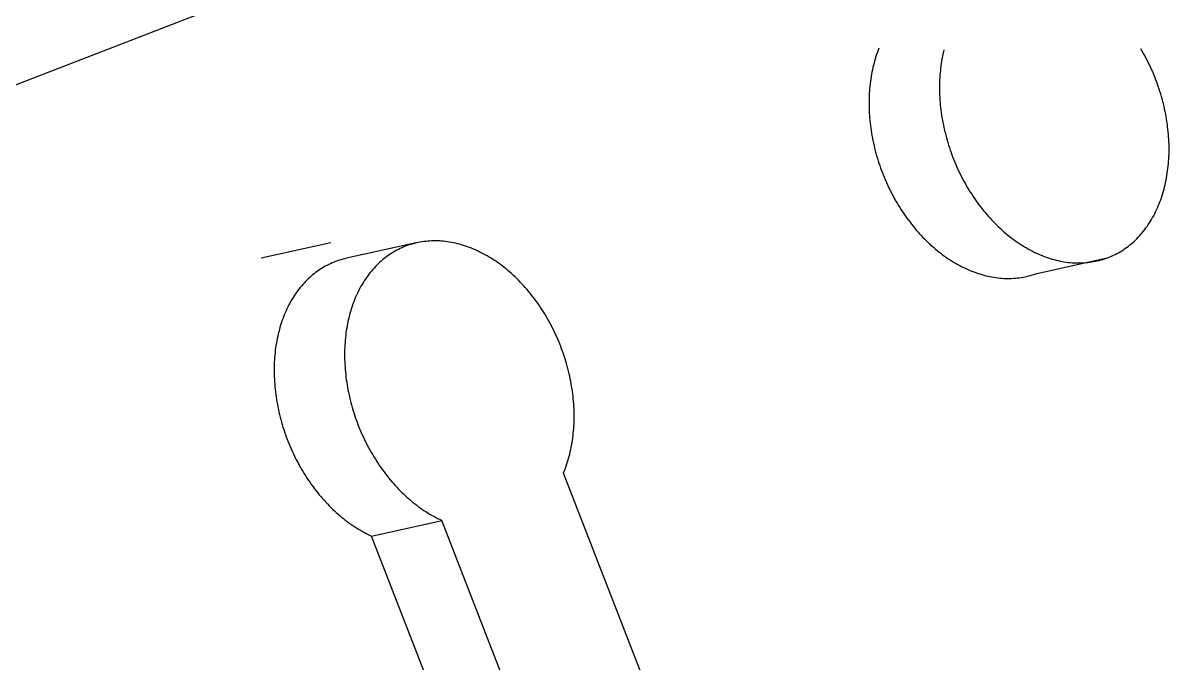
# Model space of a CAD drawing. Extents: x 10753 to 18704, y -5361 to 1140.
# Drawn here: x 11634.152 to 11636.209, y -3618.656 to -3617.508 of the extents above; entities that cross this region are included whole.
import ezdxf

# ---------------------------------------------------------------- set-up
doc = ezdxf.new("R2010")
doc.units = 0
doc.header["$LTSCALE"] = 30
doc.header["$MEASUREMENT"] = 0
doc.layers.add('bath', color=23, linetype='CONTINUOUS')

msp = doc.modelspace()

# ---------------------------------------------------------------- linework, layer by layer
at = {"layer": 'bath'}
for p, q in [((11634.0017, -3617.67214), (11635.35998, -3617.14781)), ((11635.68713, -3617.55741), (11635.68575, -3617.56113)), ((11635.68857, -3617.55374), (11635.68713, -3617.55741)), ((11635.80518, -3617.55649), (11635.80422, -3617.56049)), ((11636.1611, -3617.55898), (11636.15876, -3617.55499)), ((11636.16338, -3617.56301), (11636.1611, -3617.55898)), ((11635.68083, -3617.57643), (11635.67975, -3617.58036)), ((11635.68197, -3617.57254), (11635.68083, -3617.57643)), ((11635.68318, -3617.5687), (11635.68197, -3617.57254)), ((11635.68444, -3617.56489), (11635.68318, -3617.5687)), ((11635.68575, -3617.56113), (11635.68444, -3617.56489)), ((11635.80098, -3617.57686), (11635.80032, -3617.58103)), ((11635.80169, -3617.57272), (11635.80098, -3617.57686)), ((11635.80247, -3617.56861), (11635.80169, -3617.57272)), ((11635.80331, -3617.56453), (11635.80247, -3617.56861)), ((11635.80422, -3617.56049), (11635.80331, -3617.56453)), ((11636.16562, -3617.56707), (11636.16338, -3617.56301)), ((11636.16781, -3617.57117), (11636.16562, -3617.56707)), ((11636.16995, -3617.5753), (11636.16781, -3617.57117)), ((11636.17204, -3617.57946), (11636.16995, -3617.5753)), ((11636.17407, -3617.58365), (11636.17204, -3617.57946)), ((11635.67603, -3617.59645), (11635.67525, -3617.60056)), ((11635.67687, -3617.59237), (11635.67603, -3617.59645)), ((11635.67777, -3617.58833), (11635.67687, -3617.59237)), ((11635.67873, -3617.58433), (11635.67777, -3617.58833)), ((11635.67975, -3617.58036), (11635.67873, -3617.58433)), ((11635.79832, -3617.59801), (11635.79797, -3617.60232)), ((11635.79872, -3617.59373), (11635.79832, -3617.59801)), ((11635.79919, -3617.58947), (11635.79872, -3617.59373)), ((11635.79973, -3617.58524), (11635.79919, -3617.58947)), ((11635.80032, -3617.58103), (11635.79973, -3617.58524)), ((11636.17606, -3617.58787), (11636.17407, -3617.58365)), ((11636.17799, -3617.59212), (11636.17606, -3617.58787)), ((11636.17987, -3617.5964), (11636.17799, -3617.59212)), ((11636.18169, -3617.6007), (11636.17987, -3617.5964)), ((11635.67275, -3617.61731), (11635.67228, -3617.62157)), ((11635.67328, -3617.61308), (11635.67275, -3617.61731)), ((11635.67387, -3617.60887), (11635.67328, -3617.61308)), ((11635.67453, -3617.6047), (11635.67387, -3617.60887)), ((11635.67525, -3617.60056), (11635.67453, -3617.6047)), ((11635.79721, -3617.61979), (11635.79718, -3617.6242)), ((11635.79731, -3617.61539), (11635.79721, -3617.61979)), ((11635.79747, -3617.61101), (11635.79731, -3617.61539)), ((11635.79769, -3617.60666), (11635.79747, -3617.61101)), ((11635.79797, -3617.60232), (11635.79769, -3617.60666)), ((11636.18346, -3617.60502), (11636.18169, -3617.6007)), ((11636.18518, -3617.60937), (11636.18346, -3617.60502)), ((11636.18684, -3617.61374), (11636.18518, -3617.60937)), ((11636.18844, -3617.61813), (11636.18684, -3617.61374)), ((11636.18999, -3617.62254), (11636.18844, -3617.61813)), ((11635.67102, -3617.63885), (11635.67086, -3617.64323)), ((11635.67124, -3617.6345), (11635.67102, -3617.63885)), ((11635.67152, -3617.63016), (11635.67124, -3617.6345)), ((11635.67187, -3617.62585), (11635.67152, -3617.63016)), ((11635.67228, -3617.62157), (11635.67187, -3617.62585)), ((11635.79718, -3617.6242), (11635.79721, -3617.62863)), ((11635.79721, -3617.62863), (11635.79731, -3617.63308)), ((11635.79731, -3617.63308), (11635.79746, -3617.63754)), ((11635.79746, -3617.63754), (11635.79768, -3617.64201)), ((11636.19148, -3617.62696), (11636.18999, -3617.62254)), ((11636.19291, -3617.6314), (11636.19148, -3617.62696)), ((11636.19429, -3617.63586), (11636.19291, -3617.6314)), ((11636.19561, -3617.64033), (11636.19429, -3617.63586)), ((11636.19686, -3617.64481), (11636.19561, -3617.64033)), ((11635.67077, -3617.64763), (11635.67073, -3617.65204)), ((11635.67073, -3617.65204), (11635.67076, -3617.65647)), ((11635.67076, -3617.65647), (11635.67086, -3617.66092)), ((11635.67086, -3617.64323), (11635.67077, -3617.64763)), ((11635.67086, -3617.66092), (11635.67101, -3617.66538)), ((11635.79768, -3617.64201), (11635.79796, -3617.6465)), ((11635.79796, -3617.6465), (11635.79831, -3617.65099)), ((11635.79831, -3617.65099), (11635.79871, -3617.6555)), ((11635.79871, -3617.6555), (11635.79918, -3617.66001)), ((11635.79918, -3617.66001), (11635.79971, -3617.66453)), ((11636.19806, -3617.6493), (11636.19686, -3617.64481)), ((11636.1992, -3617.6538), (11636.19806, -3617.6493)), ((11636.20028, -3617.65831), (11636.1992, -3617.6538)), ((11636.20131, -3617.66283), (11636.20028, -3617.65831)), ((11635.67101, -3617.66538), (11635.67123, -3617.66985)), ((11635.67123, -3617.66985), (11635.67151, -3617.67434)), ((11635.67151, -3617.67434), (11635.67186, -3617.67883)), ((11635.67186, -3617.67883), (11635.67226, -3617.68334)), ((11635.79971, -3617.66453), (11635.80031, -3617.66905)), ((11635.80031, -3617.66905), (11635.80096, -3617.67357)), ((11635.80096, -3617.67357), (11635.80168, -3617.6781)), ((11635.80168, -3617.6781), (11635.80245, -3617.68263)), ((11636.20227, -3617.66735), (11636.20131, -3617.66283)), ((11636.20316, -3617.67187), (11636.20227, -3617.66735)), ((11636.204, -3617.6764), (11636.20316, -3617.67187)), ((11636.20478, -3617.68093), (11636.204, -3617.6764)), ((11636.2055, -3617.68545), (11636.20478, -3617.68093)), ((11635.67226, -3617.68334), (11635.67273, -3617.68785)), ((11635.67273, -3617.68785), (11635.67326, -3617.69237)), ((11635.67326, -3617.69237), (11635.67386, -3617.69689)), ((11635.67386, -3617.69689), (11635.67451, -3617.70141)), ((11635.67451, -3617.70141), (11635.67523, -3617.70594)), ((11635.80245, -3617.68263), (11635.80329, -3617.68715)), ((11635.80329, -3617.68715), (11635.80419, -3617.69168)), ((11635.80419, -3617.69168), (11635.80515, -3617.6962)), ((11635.80515, -3617.6962), (11635.80617, -3617.70071)), ((11635.80617, -3617.70071), (11635.80725, -3617.70522)), ((11636.20615, -3617.68998), (11636.2055, -3617.68545)), ((11636.20674, -3617.6945), (11636.20615, -3617.68998)), ((11636.20728, -3617.69902), (11636.20674, -3617.6945)), ((11636.20774, -3617.70353), (11636.20728, -3617.69902)), ((11635.67523, -3617.70594), (11635.676, -3617.71047)), ((11635.676, -3617.71047), (11635.67684, -3617.71499)), ((11635.67684, -3617.71499), (11635.67774, -3617.71952)), ((11635.67774, -3617.71952), (11635.6787, -3617.72404)), ((11635.80725, -3617.70522), (11635.80839, -3617.70972)), ((11635.80839, -3617.70972), (11635.80959, -3617.71422)), ((11635.80959, -3617.71422), (11635.81085, -3617.7187)), ((11635.81085, -3617.7187), (11635.81217, -3617.72317)), ((11635.81217, -3617.72317), (11635.81354, -3617.72762)), ((11636.20815, -3617.70803), (11636.20774, -3617.70353)), ((11636.20849, -3617.71253), (11636.20815, -3617.70803)), ((11636.20878, -3617.71701), (11636.20849, -3617.71253)), ((11636.20899, -3617.72149), (11636.20878, -3617.71701)), ((11636.20915, -3617.72595), (11636.20899, -3617.72149)), ((11635.6787, -3617.72404), (11635.67972, -3617.72855)), ((11635.67972, -3617.72855), (11635.6808, -3617.73306)), ((11635.6808, -3617.73306), (11635.68195, -3617.73756)), ((11635.68195, -3617.73756), (11635.68314, -3617.74205)), ((11635.68314, -3617.74205), (11635.6844, -3617.74654)), ((11635.81354, -3617.72762), (11635.81498, -3617.73206)), ((11635.81498, -3617.73206), (11635.81647, -3617.73649)), ((11635.81647, -3617.73649), (11635.81802, -3617.7409)), ((11635.81802, -3617.7409), (11635.81962, -3617.74528)), ((11636.20899, -3617.74801), (11636.20915, -3617.74364)), ((11636.20924, -3617.73039), (11636.20915, -3617.72595)), ((11636.20915, -3617.74364), (11636.20924, -3617.73924)), ((11636.20927, -3617.73483), (11636.20924, -3617.73039)), ((11636.20924, -3617.73924), (11636.20927, -3617.73483)), ((11635.6844, -3617.74654), (11635.68572, -3617.75101)), ((11635.68572, -3617.75101), (11635.6871, -3617.75546)), ((11635.6871, -3617.75546), (11635.68853, -3617.7599)), ((11635.68853, -3617.7599), (11635.69002, -3617.76433)), ((11635.69002, -3617.76433), (11635.69157, -3617.76874)), ((11635.81962, -3617.74528), (11635.82128, -3617.74965)), ((11635.82128, -3617.74965), (11635.82299, -3617.754)), ((11635.82299, -3617.754), (11635.82477, -3617.75833)), ((11635.82477, -3617.75833), (11635.82659, -3617.76263)), ((11635.82659, -3617.76263), (11635.82847, -3617.7669)), ((11636.20773, -3617.7653), (11636.20814, -3617.76101)), ((11636.20814, -3617.76101), (11636.20849, -3617.7567)), ((11636.20849, -3617.7567), (11636.20877, -3617.75237)), ((11636.20877, -3617.75237), (11636.20899, -3617.74801)), ((11635.69157, -3617.76874), (11635.69317, -3617.77312)), ((11635.69317, -3617.77312), (11635.69483, -3617.77749)), ((11635.69483, -3617.77749), (11635.69655, -3617.78184)), ((11635.69655, -3617.78184), (11635.69832, -3617.78617)), ((11635.82847, -3617.7669), (11635.8304, -3617.77115)), ((11635.8304, -3617.77115), (11635.83238, -3617.77537)), ((11635.83238, -3617.77537), (11635.83442, -3617.77957)), ((11635.83442, -3617.77957), (11635.83651, -3617.78373)), ((11635.83651, -3617.78373), (11635.83865, -3617.78786)), ((11636.20476, -3617.78631), (11636.20548, -3617.78217)), ((11636.20548, -3617.78217), (11636.20614, -3617.77799)), ((11636.20614, -3617.77799), (11636.20673, -3617.77379)), ((11636.20673, -3617.77379), (11636.20726, -3617.76956)), ((11636.20726, -3617.76956), (11636.20773, -3617.7653)), ((11635.69832, -3617.78617), (11635.70014, -3617.79047)), ((11635.70014, -3617.79047), (11635.70202, -3617.79474)), ((11635.70202, -3617.79474), (11635.70395, -3617.79899)), ((11635.70395, -3617.79899), (11635.70594, -3617.80321)), ((11635.70594, -3617.80321), (11635.70797, -3617.80741)), ((11635.83865, -3617.78786), (11635.84083, -3617.79195)), ((11635.84083, -3617.79195), (11635.84307, -3617.79602)), ((11635.84307, -3617.79602), (11635.84536, -3617.80004)), ((11635.84536, -3617.80004), (11635.84769, -3617.80403)), ((11635.84769, -3617.80403), (11635.85008, -3617.80799)), ((11636.20026, -3617.8065), (11636.20128, -3617.80254)), ((11636.20128, -3617.80254), (11636.20224, -3617.79853)), ((11636.20224, -3617.79853), (11636.20314, -3617.79449)), ((11636.20314, -3617.79449), (11636.20398, -3617.79042)), ((11636.20398, -3617.79042), (11636.20476, -3617.78631)), ((11635.70797, -3617.80741), (11635.71006, -3617.81157)), ((11635.71006, -3617.81157), (11635.7122, -3617.8157)), ((11635.7122, -3617.8157), (11635.71439, -3617.81979)), ((11635.71439, -3617.81979), (11635.71662, -3617.82386)), ((11635.71662, -3617.82386), (11635.71891, -3617.82788)), ((11635.85008, -3617.80799), (11635.85251, -3617.8119)), ((11635.85251, -3617.8119), (11635.85498, -3617.81577)), ((11635.85498, -3617.81577), (11635.8575, -3617.8196)), ((11635.8575, -3617.8196), (11635.86006, -3617.82339)), ((11635.86006, -3617.82339), (11635.86267, -3617.82714)), ((11636.19288, -3617.82945), (11636.19425, -3617.82574)), ((11636.19425, -3617.82574), (11636.19557, -3617.82197)), ((11636.19557, -3617.82197), (11636.19683, -3617.81817)), ((11636.19683, -3617.81817), (11636.19803, -3617.81432)), ((11636.19803, -3617.81432), (11636.19918, -3617.81043)), ((11636.19918, -3617.81043), (11636.20026, -3617.8065)), ((11635.71891, -3617.82788), (11635.72125, -3617.83187)), ((11635.72125, -3617.83187), (11635.72363, -3617.83583)), ((11635.72363, -3617.83583), (11635.72606, -3617.83974)), ((11635.72606, -3617.83974), (11635.72853, -3617.84361)), ((11635.72853, -3617.84361), (11635.73105, -3617.84744)), ((11635.86267, -3617.82714), (11635.86532, -3617.83084)), ((11635.86532, -3617.83084), (11635.86802, -3617.83449)), ((11635.86802, -3617.83449), (11635.87075, -3617.8381)), ((11635.87075, -3617.8381), (11635.87352, -3617.84166)), ((11635.87352, -3617.84166), (11635.87634, -3617.84517)), ((11635.87634, -3617.84517), (11635.87919, -3617.84862)), ((11636.18514, -3617.84733), (11636.1868, -3617.84385)), ((11636.1868, -3617.84385), (11636.1884, -3617.84032)), ((11636.1884, -3617.84032), (11636.18995, -3617.83675)), ((11636.18995, -3617.83675), (11636.19144, -3617.83312)), ((11636.19144, -3617.83312), (11636.19288, -3617.82945)), ((11635.73105, -3617.84744), (11635.73362, -3617.85123)), ((11635.73362, -3617.85123), (11635.73622, -3617.85498)), ((11635.73622, -3617.85498), (11635.73887, -3617.85868)), ((11635.73887, -3617.85868), (11635.74157, -3617.86233)), ((11635.74157, -3617.86233), (11635.7443, -3617.86594)), ((11635.7443, -3617.86594), (11635.74708, -3617.8695)), ((11635.87919, -3617.84862), (11635.88208, -3617.85203)), ((11635.88208, -3617.85203), (11635.88501, -3617.85539)), ((11635.88501, -3617.85539), (11635.88797, -3617.85869)), ((11635.88797, -3617.85869), (11635.89097, -3617.86193)), ((11635.89097, -3617.86193), (11635.894, -3617.86512)), ((11635.894, -3617.86512), (11635.89707, -3617.86826)), ((11636.17199, -3617.87018), (11636.17402, -3617.86709)), ((11636.17402, -3617.86709), (11636.17601, -3617.86393)), ((11636.17601, -3617.86393), (11636.17794, -3617.86072)), ((11636.17794, -3617.86072), (11636.17982, -3617.85745)), ((11636.17982, -3617.85745), (11636.18165, -3617.85413)), ((11636.18165, -3617.85413), (11636.18342, -3617.85076)), ((11636.18342, -3617.85076), (11636.18514, -3617.84733)), ((11635.74708, -3617.8695), (11635.74989, -3617.87301)), ((11635.74989, -3617.87301), (11635.75274, -3617.87646)), ((11635.75274, -3617.87646), (11635.75563, -3617.87987)), ((11635.75563, -3617.87987), (11635.75856, -3617.88323)), ((11635.75856, -3617.88323), (11635.76152, -3617.88653)), ((11635.76152, -3617.88653), (11635.76452, -3617.88977)), ((11635.89707, -3617.86826), (11635.90017, -3617.87134)), ((11635.90017, -3617.87134), (11635.9033, -3617.87435)), ((11635.9033, -3617.87435), (11635.90646, -3617.87731)), ((11635.90646, -3617.87731), (11635.90965, -3617.88021)), ((11635.90965, -3617.88021), (11635.91286, -3617.88305)), ((11635.91286, -3617.88305), (11635.91611, -3617.88582)), ((11635.91611, -3617.88582), (11635.91938, -3617.88854)), ((11636.15632, -3617.8902), (11636.1587, -3617.88752)), ((11636.1587, -3617.88752), (11636.16104, -3617.88479)), ((11636.16104, -3617.88479), (11636.16333, -3617.88199)), ((11636.16333, -3617.88199), (11636.16557, -3617.87913)), ((11636.16557, -3617.87913), (11636.16776, -3617.87621)), ((11636.16776, -3617.87621), (11636.1699, -3617.87323)), ((11636.1699, -3617.87323), (11636.17199, -3617.87018)), ((11634.70469, -3617.90312), (11634.57983, -3617.9306)), ((11634.85785, -3617.90312), (11634.733, -3617.9306)), ((11634.84196, -3617.90779), (11634.83877, -3617.90898)), ((11634.84518, -3617.90668), (11634.84196, -3617.90779)), ((11634.84843, -3617.90565), (11634.84518, -3617.90668)), ((11634.8517, -3617.90469), (11634.84843, -3617.90565)), ((11634.855, -3617.90381), (11634.8517, -3617.90469)), ((11634.85832, -3617.90301), (11634.855, -3617.90381)), ((11634.86167, -3617.90229), (11634.85832, -3617.90301)), ((11634.86503, -3617.90165), (11634.86167, -3617.90229)), ((11634.86843, -3617.90108), (11634.86503, -3617.90165)), ((11634.87184, -3617.90059), (11634.86843, -3617.90108)), ((11634.87527, -3617.90018), (11634.87184, -3617.90059)), ((11634.87871, -3617.89985), (11634.87527, -3617.90018)), ((11634.88218, -3617.8996), (11634.87871, -3617.89985)), ((11634.88566, -3617.89943), (11634.88218, -3617.8996)), ((11634.88916, -3617.89933), (11634.88566, -3617.89943)), ((11634.89267, -3617.89932), (11634.88916, -3617.89933)), ((11634.89619, -3617.89938), (11634.89267, -3617.89932)), ((11634.89973, -3617.89953), (11634.89619, -3617.89938)), ((11634.90328, -3617.89975), (11634.89973, -3617.89953)), ((11634.90683, -3617.90005), (11634.90328, -3617.89975)), ((11634.9104, -3617.90043), (11634.90683, -3617.90005)), ((11634.91397, -3617.90089), (11634.9104, -3617.90043)), ((11634.91755, -3617.90142), (11634.91397, -3617.90089)), ((11634.92114, -3617.90204), (11634.91755, -3617.90142)), ((11634.92473, -3617.90273), (11634.92114, -3617.90204)), ((11634.92832, -3617.9035), (11634.92473, -3617.90273)), ((11634.93191, -3617.90435), (11634.92832, -3617.9035)), ((11634.93551, -3617.90528), (11634.93191, -3617.90435)), ((11634.93911, -3617.90628), (11634.93551, -3617.90528)), ((11634.9427, -3617.90736), (11634.93911, -3617.90628)), ((11634.94629, -3617.90852), (11634.9427, -3617.90736)), ((11634.94988, -3617.90976), (11634.94629, -3617.90852)), ((11635.76452, -3617.88977), (11635.76755, -3617.89296)), ((11635.76755, -3617.89296), (11635.77062, -3617.8961)), ((11635.77062, -3617.8961), (11635.77372, -3617.89917)), ((11635.77372, -3617.89917), (11635.77685, -3617.90219)), ((11635.77685, -3617.90219), (11635.78001, -3617.90515)), ((11635.78001, -3617.90515), (11635.7832, -3617.90805)), ((11635.7832, -3617.90805), (11635.78641, -3617.91089)), ((11635.91938, -3617.88854), (11635.92268, -3617.89119)), ((11635.92268, -3617.89119), (11635.926, -3617.89377)), ((11635.926, -3617.89377), (11635.92935, -3617.89629)), ((11635.92935, -3617.89629), (11635.93271, -3617.89874)), ((11635.93271, -3617.89874), (11635.9361, -3617.90113)), ((11635.9361, -3617.90113), (11635.93951, -3617.90345)), ((11635.93951, -3617.90345), (11635.94294, -3617.9057)), ((11635.94294, -3617.9057), (11635.94639, -3617.90788)), ((11635.94639, -3617.90788), (11635.94986, -3617.90999)), ((11636.13564, -3617.90921), (11636.13837, -3617.90707)), ((11636.13837, -3617.90707), (11636.14107, -3617.90486)), ((11636.14107, -3617.90486), (11636.14372, -3617.90258)), ((11636.14372, -3617.90258), (11636.14633, -3617.90024)), ((11636.14633, -3617.90024), (11636.14889, -3617.89783)), ((11636.14889, -3617.89783), (11636.15141, -3617.89535)), ((11636.15141, -3617.89535), (11636.15389, -3617.89281)), ((11636.15389, -3617.89281), (11636.15632, -3617.8902)), ((11634.80306, -3617.92902), (11634.80032, -3617.93116)), ((11634.80583, -3617.92695), (11634.80306, -3617.92902)), ((11634.80865, -3617.92495), (11634.80583, -3617.92695)), ((11634.8115, -3617.92302), (11634.80865, -3617.92495)), ((11634.81439, -3617.92117), (11634.8115, -3617.92302)), ((11634.81732, -3617.91939), (11634.81439, -3617.92117)), ((11634.82028, -3617.91768), (11634.81732, -3617.91939)), ((11634.82328, -3617.91604), (11634.82028, -3617.91768)), ((11634.82632, -3617.91448), (11634.82328, -3617.91604)), ((11634.82938, -3617.91299), (11634.82632, -3617.91448)), ((11634.83248, -3617.91158), (11634.82938, -3617.91299)), ((11634.83561, -3617.91024), (11634.83248, -3617.91158)), ((11634.83877, -3617.90898), (11634.83561, -3617.91024)), ((11634.95347, -3617.91107), (11634.94988, -3617.90976)), ((11634.95705, -3617.91245), (11634.95347, -3617.91107)), ((11634.96062, -3617.91391), (11634.95705, -3617.91245)), ((11634.96419, -3617.91544), (11634.96062, -3617.91391)), ((11634.96774, -3617.91705), (11634.96419, -3617.91544)), ((11634.97129, -3617.91874), (11634.96774, -3617.91705)), ((11634.97482, -3617.92049), (11634.97129, -3617.91874)), ((11634.97835, -3617.92232), (11634.97482, -3617.92049)), ((11634.98186, -3617.92422), (11634.97835, -3617.92232)), ((11634.98536, -3617.92619), (11634.98186, -3617.92422)), ((11634.98884, -3617.92823), (11634.98536, -3617.92619)), ((11634.9923, -3617.93034), (11634.98884, -3617.92823)), ((11635.78641, -3617.91089), (11635.78966, -3617.91366)), ((11635.78966, -3617.91366), (11635.79293, -3617.91638)), ((11635.79293, -3617.91638), (11635.79623, -3617.91903)), ((11635.79623, -3617.91903), (11635.79955, -3617.92161)), ((11635.79955, -3617.92161), (11635.8029, -3617.92413)), ((11635.8029, -3617.92413), (11635.80627, -3617.92658)), ((11635.80627, -3617.92658), (11635.80966, -3617.92897)), ((11635.80966, -3617.92897), (11635.81307, -3617.93129)), ((11635.94986, -3617.90999), (11635.95334, -3617.91204)), ((11635.95334, -3617.91204), (11635.95683, -3617.91401)), ((11635.95683, -3617.91401), (11635.96035, -3617.91591)), ((11635.96035, -3617.91591), (11635.96387, -3617.91773)), ((11635.96387, -3617.91773), (11635.9674, -3617.91949)), ((11635.9674, -3617.91949), (11635.97095, -3617.92117)), ((11635.96934, -3617.95861), (11636.10033, -3617.92909)), ((11635.97095, -3617.92117), (11635.97451, -3617.92278)), ((11635.97451, -3617.92278), (11635.97807, -3617.92431)), ((11635.97807, -3617.92431), (11635.98165, -3617.92577)), ((11635.98165, -3617.92577), (11635.98523, -3617.92716)), ((11635.98523, -3617.92716), (11635.98881, -3617.92847)), ((11635.98881, -3617.92847), (11635.9924, -3617.9297)), ((11636.09673, -3617.93043), (11636.09992, -3617.92925)), ((11636.09992, -3617.92925), (11636.10308, -3617.92799)), ((11636.10308, -3617.92799), (11636.10621, -3617.92665)), ((11636.10621, -3617.92665), (11636.10931, -3617.92523)), ((11636.10931, -3617.92523), (11636.11238, -3617.92375)), ((11636.11238, -3617.92375), (11636.11541, -3617.92218)), ((11636.11541, -3617.92218), (11636.11841, -3617.92055)), ((11636.11841, -3617.92055), (11636.12137, -3617.91884)), ((11636.12137, -3617.91884), (11636.1243, -3617.91706)), ((11636.1243, -3617.91706), (11636.12719, -3617.9152)), ((11636.12719, -3617.9152), (11636.13005, -3617.91327)), ((11636.13005, -3617.91327), (11636.13286, -3617.91128)), ((11636.13286, -3617.91128), (11636.13564, -3617.90921)), ((11634.68892, -3617.9484), (11634.68602, -3617.95023)), ((11634.69186, -3617.94664), (11634.68892, -3617.9484)), ((11634.69484, -3617.94496), (11634.69186, -3617.94664)), ((11634.69785, -3617.94335), (11634.69484, -3617.94496)), ((11634.70089, -3617.94181), (11634.69785, -3617.94335)), ((11634.70397, -3617.94035), (11634.70089, -3617.94181)), ((11634.70708, -3617.93896), (11634.70397, -3617.94035)), ((11634.71022, -3617.93765), (11634.70708, -3617.93896)), ((11634.71339, -3617.93641), (11634.71022, -3617.93765)), ((11634.71659, -3617.93525), (11634.71339, -3617.93641)), ((11634.71982, -3617.93416), (11634.71659, -3617.93525)), ((11634.72308, -3617.93316), (11634.71982, -3617.93416)), ((11634.72636, -3617.93223), (11634.72308, -3617.93316)), ((11634.72966, -3617.93138), (11634.72636, -3617.93223)), ((11634.733, -3617.9306), (11634.72966, -3617.93138)), ((11634.78237, -3617.94803), (11634.77999, -3617.9507)), ((11634.7848, -3617.94542), (11634.78237, -3617.94803)), ((11634.78728, -3617.94287), (11634.7848, -3617.94542)), ((11634.7898, -3617.9404), (11634.78728, -3617.94287)), ((11634.79237, -3617.93798), (11634.7898, -3617.9404)), ((11634.79497, -3617.93564), (11634.79237, -3617.93798)), ((11634.79763, -3617.93336), (11634.79497, -3617.93564)), ((11634.80032, -3617.93116), (11634.79763, -3617.93336)), ((11634.99575, -3617.93253), (11634.9923, -3617.93034)), ((11634.99918, -3617.93478), (11634.99575, -3617.93253)), ((11635.00259, -3617.9371), (11634.99918, -3617.93478)), ((11635.00598, -3617.93948), (11635.00259, -3617.9371)), ((11635.00935, -3617.94194), (11635.00598, -3617.93948)), ((11635.01269, -3617.94445), (11635.00935, -3617.94194)), ((11635.01601, -3617.94704), (11635.01269, -3617.94445)), ((11635.01931, -3617.94969), (11635.01601, -3617.94704)), ((11635.02258, -3617.9524), (11635.01931, -3617.94969)), ((11635.81307, -3617.93129), (11635.81649, -3617.93354)), ((11635.81649, -3617.93354), (11635.81994, -3617.93572)), ((11635.81994, -3617.93572), (11635.82341, -3617.93783)), ((11635.82341, -3617.93783), (11635.82689, -3617.93988)), ((11635.82689, -3617.93988), (11635.83039, -3617.94185)), ((11635.83039, -3617.94185), (11635.8339, -3617.94375)), ((11635.8339, -3617.94375), (11635.83742, -3617.94557)), ((11635.83742, -3617.94557), (11635.84096, -3617.94733)), ((11635.84096, -3617.94733), (11635.8445, -3617.94901)), ((11635.8445, -3617.94901), (11635.84806, -3617.95062)), ((11635.9924, -3617.9297), (11635.99599, -3617.93086)), ((11635.99599, -3617.93086), (11635.99959, -3617.93194)), ((11635.99959, -3617.93194), (11636.00318, -3617.93294)), ((11636.00318, -3617.93294), (11636.00678, -3617.93387)), ((11636.00678, -3617.93387), (11636.01037, -3617.93472)), ((11636.01037, -3617.93472), (11636.01397, -3617.93549)), ((11636.01397, -3617.93549), (11636.01756, -3617.93619)), ((11636.01756, -3617.93619), (11636.02114, -3617.9368)), ((11636.02114, -3617.9368), (11636.02472, -3617.93734)), ((11636.02472, -3617.93734), (11636.02829, -3617.9378)), ((11636.02829, -3617.9378), (11636.03186, -3617.93818)), ((11636.03186, -3617.93818), (11636.03542, -3617.93848)), ((11636.03542, -3617.93848), (11636.03896, -3617.9387)), ((11636.03896, -3617.9387), (11636.0425, -3617.93884)), ((11636.0425, -3617.93884), (11636.04602, -3617.93891)), ((11636.04602, -3617.93891), (11636.04953, -3617.93889)), ((11636.04953, -3617.93889), (11636.05303, -3617.9388)), ((11636.05303, -3617.9388), (11636.05651, -3617.93863)), ((11636.05651, -3617.93863), (11636.05998, -3617.93837)), ((11636.05998, -3617.93837), (11636.06343, -3617.93804)), ((11636.06343, -3617.93804), (11636.06686, -3617.93763)), ((11636.06686, -3617.93763), (11636.07027, -3617.93715)), ((11636.07027, -3617.93715), (11636.07366, -3617.93658)), ((11636.07366, -3617.93658), (11636.07703, -3617.93593)), ((11636.07703, -3617.93593), (11636.08037, -3617.93521)), ((11636.08037, -3617.93521), (11636.0837, -3617.93441)), ((11636.0837, -3617.93441), (11636.08699, -3617.93353)), ((11636.08699, -3617.93353), (11636.09027, -3617.93258)), ((11636.09027, -3617.93258), (11636.09351, -3617.93154)), ((11636.09351, -3617.93154), (11636.09673, -3617.93043)), ((11634.66167, -3617.96987), (11634.65918, -3617.97239)), ((11634.66421, -3617.96742), (11634.66167, -3617.96987)), ((11634.66679, -3617.96503), (11634.66421, -3617.96742)), ((11634.66941, -3617.96271), (11634.66679, -3617.96503)), ((11634.67208, -3617.96045), (11634.66941, -3617.96271)), ((11634.67479, -3617.95827), (11634.67208, -3617.96045)), ((11634.67754, -3617.95615), (11634.67479, -3617.95827)), ((11634.68033, -3617.95411), (11634.67754, -3617.95615)), ((11634.68315, -3617.95213), (11634.68033, -3617.95411)), ((11634.68602, -3617.95023), (11634.68315, -3617.95213)), ((11634.76671, -3617.96804), (11634.76467, -3617.97114)), ((11634.7688, -3617.965), (11634.76671, -3617.96804)), ((11634.77094, -3617.96202), (11634.7688, -3617.965)), ((11634.77313, -3617.9591), (11634.77094, -3617.96202)), ((11634.77537, -3617.95624), (11634.77313, -3617.9591)), ((11634.77765, -3617.95344), (11634.77537, -3617.95624)), ((11634.77999, -3617.9507), (11634.77765, -3617.95344)), ((11635.02583, -3617.95518), (11635.02258, -3617.9524)), ((11635.02905, -3617.95801), (11635.02583, -3617.95518)), ((11635.03224, -3617.96091), (11635.02905, -3617.95801)), ((11635.0354, -3617.96387), (11635.03224, -3617.96091)), ((11635.03853, -3617.96689), (11635.0354, -3617.96387)), ((11635.04162, -3617.96997), (11635.03853, -3617.96689)), ((11635.04469, -3617.9731), (11635.04162, -3617.96997)), ((11635.84806, -3617.95062), (11635.85162, -3617.95215)), ((11635.85162, -3617.95215), (11635.8552, -3617.95361)), ((11635.8552, -3617.95361), (11635.85878, -3617.955)), ((11635.85878, -3617.955), (11635.86236, -3617.95631)), ((11635.86236, -3617.95631), (11635.86595, -3617.95754)), ((11635.86595, -3617.95754), (11635.86954, -3617.9587)), ((11635.86954, -3617.9587), (11635.87314, -3617.95978)), ((11635.87314, -3617.95978), (11635.87673, -3617.96078)), ((11635.87673, -3617.96078), (11635.88033, -3617.96171)), ((11635.88033, -3617.96171), (11635.88393, -3617.96256)), ((11635.88393, -3617.96256), (11635.88752, -3617.96333)), ((11635.88752, -3617.96333), (11635.89111, -3617.96403)), ((11635.89111, -3617.96403), (11635.89469, -3617.96464)), ((11635.89469, -3617.96464), (11635.89827, -3617.96518)), ((11635.89827, -3617.96518), (11635.90185, -3617.96564)), ((11635.90185, -3617.96564), (11635.90541, -3617.96602)), ((11635.90541, -3617.96602), (11635.90897, -3617.96632)), ((11635.90897, -3617.96632), (11635.91252, -3617.96654)), ((11635.91252, -3617.96654), (11635.91605, -3617.96668)), ((11635.91605, -3617.96668), (11635.91958, -3617.96675)), ((11635.91958, -3617.96675), (11635.92309, -3617.96673)), ((11635.92309, -3617.96673), (11635.92658, -3617.96664)), ((11635.92658, -3617.96664), (11635.93007, -3617.96647)), ((11635.93007, -3617.96647), (11635.93353, -3617.96621)), ((11635.93353, -3617.96621), (11635.93698, -3617.96588)), ((11635.93698, -3617.96588), (11635.94041, -3617.96547)), ((11635.94041, -3617.96547), (11635.94382, -3617.96499)), ((11635.94382, -3617.96499), (11635.94721, -3617.96442)), ((11635.94721, -3617.96442), (11635.95058, -3617.96377)), ((11635.95058, -3617.96377), (11635.95392, -3617.96305)), ((11635.95392, -3617.96305), (11635.95725, -3617.96225)), ((11635.95725, -3617.96225), (11635.96055, -3617.96137)), ((11635.96055, -3617.96137), (11635.96382, -3617.96042)), ((11635.96382, -3617.96042), (11635.96706, -3617.95938)), ((11635.96706, -3617.95938), (11635.96934, -3617.95861)), ((11634.64522, -3617.98887), (11634.64306, -3617.99183)), ((11634.64743, -3617.98597), (11634.64522, -3617.98887)), ((11634.64968, -3617.98313), (11634.64743, -3617.98597)), ((11634.65199, -3617.98035), (11634.64968, -3617.98313)), ((11634.65434, -3617.97763), (11634.65199, -3617.98035)), ((11634.65674, -3617.97498), (11634.65434, -3617.97763)), ((11634.65918, -3617.97239), (11634.65674, -3617.97498)), ((11634.75356, -3617.99089), (11634.7519, -3617.99437)), ((11634.75527, -3617.98747), (11634.75356, -3617.99089)), ((11634.75705, -3617.98409), (11634.75527, -3617.98747)), ((11634.75887, -3617.98077), (11634.75705, -3617.98409)), ((11634.76075, -3617.97751), (11634.75887, -3617.98077)), ((11634.76268, -3617.97429), (11634.76075, -3617.97751)), ((11634.76467, -3617.97114), (11634.76268, -3617.97429)), ((11635.04772, -3617.97629), (11635.04469, -3617.9731)), ((11635.05072, -3617.97954), (11635.04772, -3617.97629)), ((11635.05368, -3617.98284), (11635.05072, -3617.97954)), ((11635.05661, -3617.98619), (11635.05368, -3617.98284)), ((11635.0595, -3617.9896), (11635.05661, -3617.98619)), ((11635.06235, -3617.99306), (11635.0595, -3617.9896)), ((11634.63121, -3618.01081), (11634.62942, -3618.01417)), ((11634.63305, -3618.00751), (11634.63121, -3618.01081)), ((11634.63495, -3618.00426), (11634.63305, -3618.00751)), ((11634.6369, -3618.00107), (11634.63495, -3618.00426)), ((11634.6389, -3617.99793), (11634.6369, -3618.00107)), ((11634.64096, -3617.99485), (11634.6389, -3617.99793)), ((11634.64306, -3617.99183), (11634.64096, -3617.99485)), ((11634.74582, -3618.00877), (11634.74444, -3618.01249)), ((11634.74725, -3618.0051), (11634.74582, -3618.00877)), ((11634.74874, -3618.00148), (11634.74725, -3618.0051)), ((11634.75029, -3617.9979), (11634.74874, -3618.00148)), ((11634.7519, -3617.99437), (11634.75029, -3617.9979)), ((11635.06517, -3617.99657), (11635.06235, -3617.99306)), ((11635.06794, -3618.00013), (11635.06517, -3617.99657)), ((11635.07068, -3618.00373), (11635.06794, -3618.00013)), ((11635.07337, -3618.00739), (11635.07068, -3618.00373)), ((11635.07602, -3618.01109), (11635.07337, -3618.00739)), ((11635.07863, -3618.01483), (11635.07602, -3618.01109)), ((11634.6213, -3618.03172), (11634.61984, -3618.03537)), ((11634.62281, -3618.02811), (11634.6213, -3618.03172)), ((11634.62438, -3618.02455), (11634.62281, -3618.02811)), ((11634.626, -3618.02104), (11634.62438, -3618.02455)), ((11634.62768, -3618.01758), (11634.626, -3618.02104)), ((11634.62942, -3618.01417), (11634.62768, -3618.01758)), ((11634.73843, -3618.03172), (11634.73741, -3618.03569)), ((11634.73952, -3618.02779), (11634.73843, -3618.03172)), ((11634.74066, -3618.0239), (11634.73952, -3618.02779)), ((11634.74186, -3618.02006), (11634.74066, -3618.0239)), ((11634.74312, -3618.01625), (11634.74186, -3618.02006)), ((11634.74444, -3618.01249), (11634.74312, -3618.01625)), ((11635.08119, -3618.01862), (11635.07863, -3618.01483)), ((11635.08371, -3618.02245), (11635.08119, -3618.01862)), ((11635.08619, -3618.02632), (11635.08371, -3618.02245)), ((11635.08862, -3618.03024), (11635.08619, -3618.02632)), ((11635.091, -3618.03419), (11635.08862, -3618.03024)), ((11634.61461, -3618.05044), (11634.61345, -3618.05432)), ((11634.61583, -3618.04661), (11634.61461, -3618.05044)), ((11634.61711, -3618.04282), (11634.61583, -3618.04661)), ((11634.61845, -3618.03907), (11634.61711, -3618.04282)), ((11634.61984, -3618.03537), (11634.61845, -3618.03907)), ((11634.73393, -3618.05192), (11634.73321, -3618.05606)), ((11634.73471, -3618.04781), (11634.73393, -3618.05192)), ((11634.73555, -3618.04373), (11634.73471, -3618.04781)), ((11634.73645, -3618.03969), (11634.73555, -3618.04373)), ((11634.73741, -3618.03569), (11634.73645, -3618.03969)), ((11635.09333, -3618.03818), (11635.091, -3618.03419)), ((11635.09562, -3618.04221), (11635.09333, -3618.03818)), ((11635.09786, -3618.04627), (11635.09562, -3618.04221)), ((11635.10005, -3618.05037), (11635.09786, -3618.04627)), ((11635.10219, -3618.0545), (11635.10005, -3618.05037)), ((11634.6094, -3618.07021), (11634.60854, -3618.07427)), ((11634.61032, -3618.06618), (11634.6094, -3618.07021)), ((11634.6113, -3618.06219), (11634.61032, -3618.06618)), ((11634.61234, -3618.05823), (11634.6113, -3618.06219)), ((11634.61345, -3618.05432), (11634.61234, -3618.05823)), ((11634.73096, -3618.07293), (11634.73055, -3618.07721)), ((11634.73143, -3618.06867), (11634.73096, -3618.07293)), ((11634.73196, -3618.06443), (11634.73143, -3618.06867)), ((11634.73256, -3618.06023), (11634.73196, -3618.06443)), ((11634.73321, -3618.05606), (11634.73256, -3618.06023)), ((11635.10427, -3618.05866), (11635.10219, -3618.0545)), ((11635.10631, -3618.06285), (11635.10427, -3618.05866)), ((11635.10829, -3618.06707), (11635.10631, -3618.06285)), ((11635.11023, -3618.07132), (11635.10829, -3618.06707)), ((11635.1121, -3618.0756), (11635.11023, -3618.07132)), ((11634.60571, -3618.09086), (11634.60515, -3618.09508)), ((11634.60632, -3618.08666), (11634.60571, -3618.09086)), ((11634.607, -3618.0825), (11634.60632, -3618.08666)), ((11634.60774, -3618.07837), (11634.607, -3618.0825)), ((11634.60854, -3618.07427), (11634.60774, -3618.07837)), ((11634.7297, -3618.09021), (11634.72955, -3618.09459)), ((11634.72992, -3618.08586), (11634.7297, -3618.09021)), ((11634.73021, -3618.08152), (11634.72992, -3618.08586)), ((11634.73055, -3618.07721), (11634.73021, -3618.08152)), ((11635.11393, -3618.0799), (11635.1121, -3618.0756)), ((11635.1157, -3618.08422), (11635.11393, -3618.0799)), ((11635.11741, -3618.08857), (11635.1157, -3618.08422)), ((11635.11907, -3618.09294), (11635.11741, -3618.08857)), ((11635.12068, -3618.09733), (11635.11907, -3618.09294)), ((11634.60356, -3618.11223), (11634.60332, -3618.11658)), ((11634.60387, -3618.10791), (11634.60356, -3618.11223)), ((11634.60423, -3618.10361), (11634.60387, -3618.10791)), ((11634.60466, -3618.09933), (11634.60423, -3618.10361)), ((11634.60515, -3618.09508), (11634.60466, -3618.09933)), ((11634.72945, -3618.09898), (11634.72942, -3618.1034)), ((11634.72942, -3618.1034), (11634.72945, -3618.10783)), ((11634.72955, -3618.09459), (11634.72945, -3618.09898)), ((11634.72945, -3618.10783), (11634.72954, -3618.11228)), ((11634.72954, -3618.11228), (11634.7297, -3618.11674)), ((11635.12222, -3618.10174), (11635.12068, -3618.09733)), ((11635.12371, -3618.10616), (11635.12222, -3618.10174)), ((11635.12515, -3618.1106), (11635.12371, -3618.10616)), ((11635.12652, -3618.11506), (11635.12515, -3618.1106)), ((11634.60303, -3618.12534), (11634.60297, -3618.12975)), ((11634.60297, -3618.12975), (11634.60298, -3618.13418)), ((11634.60298, -3618.13418), (11634.60306, -3618.13862)), ((11634.60314, -3618.12095), (11634.60303, -3618.12534)), ((11634.60332, -3618.11658), (11634.60314, -3618.12095)), ((11634.7297, -3618.11674), (11634.72992, -3618.12121)), ((11634.72992, -3618.12121), (11634.7302, -3618.1257)), ((11634.7302, -3618.1257), (11634.73054, -3618.13019)), ((11634.73054, -3618.13019), (11634.73095, -3618.1347)), ((11634.73095, -3618.1347), (11634.73142, -3618.13921)), ((11635.12784, -3618.11953), (11635.12652, -3618.11506)), ((11635.1291, -3618.12401), (11635.12784, -3618.11953)), ((11635.1303, -3618.1285), (11635.1291, -3618.12401)), ((11635.13144, -3618.133), (11635.1303, -3618.1285)), ((11635.13252, -3618.13751), (11635.13144, -3618.133)), ((11634.60306, -3618.13862), (11634.60319, -3618.14308)), ((11634.60319, -3618.14308), (11634.60339, -3618.14755)), ((11634.60339, -3618.14755), (11634.60365, -3618.15203)), ((11634.60365, -3618.15203), (11634.60397, -3618.15652)), ((11634.73142, -3618.13921), (11634.73195, -3618.14373)), ((11634.73195, -3618.14373), (11634.73254, -3618.14825)), ((11634.73254, -3618.14825), (11634.7332, -3618.15277)), ((11634.7332, -3618.15277), (11634.73391, -3618.1573)), ((11635.13354, -3618.14203), (11635.13252, -3618.13751)), ((11635.1345, -3618.14655), (11635.13354, -3618.14203)), ((11635.1354, -3618.15107), (11635.1345, -3618.14655)), ((11635.13624, -3618.1556), (11635.1354, -3618.15107)), ((11635.13702, -3618.16012), (11635.13624, -3618.1556)), ((11634.60397, -3618.15652), (11634.60436, -3618.16102)), ((11634.60436, -3618.16102), (11634.6048, -3618.16553)), ((11634.6048, -3618.16553), (11634.60531, -3618.17004)), ((11634.60531, -3618.17004), (11634.60589, -3618.17456)), ((11634.60589, -3618.17456), (11634.60652, -3618.17909)), ((11634.73391, -3618.1573), (11634.73469, -3618.16183)), ((11634.73469, -3618.16183), (11634.73553, -3618.16635)), ((11634.73553, -3618.16635), (11634.73643, -3618.17088)), ((11634.73643, -3618.17088), (11634.73739, -3618.1754)), ((11634.73739, -3618.1754), (11634.73841, -3618.17991)), ((11635.13773, -3618.16465), (11635.13702, -3618.16012)), ((11635.13839, -3618.16918), (11635.13773, -3618.16465)), ((11635.13898, -3618.1737), (11635.13839, -3618.16918)), ((11635.13951, -3618.17821), (11635.13898, -3618.1737)), ((11634.60652, -3618.17909), (11634.60722, -3618.18362)), ((11634.60722, -3618.18362), (11634.60797, -3618.18814)), ((11634.60797, -3618.18814), (11634.60879, -3618.19267)), ((11634.60879, -3618.19267), (11634.60967, -3618.19719)), ((11634.73841, -3618.17991), (11634.73949, -3618.18442)), ((11634.73949, -3618.18442), (11634.74063, -3618.18892)), ((11634.74063, -3618.18892), (11634.74183, -3618.19341)), ((11634.74183, -3618.19341), (11634.74309, -3618.19789)), ((11635.13998, -3618.18273), (11635.13951, -3618.17821)), ((11635.14039, -3618.18723), (11635.13998, -3618.18273)), ((11635.14073, -3618.19173), (11635.14039, -3618.18723)), ((11635.14101, -3618.19621), (11635.14073, -3618.19173)), ((11635.14123, -3618.20068), (11635.14101, -3618.19621)), ((11634.60967, -3618.19719), (11634.61061, -3618.20172)), ((11634.61061, -3618.20172), (11634.61161, -3618.20623)), ((11634.61161, -3618.20623), (11634.61267, -3618.21074)), ((11634.61267, -3618.21074), (11634.61379, -3618.21525)), ((11634.61379, -3618.21525), (11634.61497, -3618.21974)), ((11634.74309, -3618.19789), (11634.74441, -3618.20236)), ((11634.74441, -3618.20236), (11634.74578, -3618.20682)), ((11634.74578, -3618.20682), (11634.74721, -3618.21126)), ((11634.74721, -3618.21126), (11634.7487, -3618.21569)), ((11634.7487, -3618.21569), (11634.75025, -3618.22009)), ((11635.14139, -3618.20515), (11635.14123, -3618.20068)), ((11635.14148, -3618.20959), (11635.14139, -3618.20515)), ((11635.14151, -3618.21402), (11635.14148, -3618.20959)), ((11635.14148, -3618.21844), (11635.14151, -3618.21402)), ((11634.61497, -3618.21974), (11634.61621, -3618.22423)), ((11634.61621, -3618.22423), (11634.61751, -3618.2287)), ((11634.61751, -3618.2287), (11634.61886, -3618.23316)), ((11634.61886, -3618.23316), (11634.62028, -3618.23761)), ((11634.62028, -3618.23761), (11634.62175, -3618.24204)), ((11634.75025, -3618.22009), (11634.75186, -3618.22448)), ((11634.75186, -3618.22448), (11634.75352, -3618.22885)), ((11634.75352, -3618.22885), (11634.75523, -3618.2332)), ((11634.75523, -3618.2332), (11634.757, -3618.23753)), ((11634.757, -3618.23753), (11634.75883, -3618.24183)), ((11635.14038, -3618.24021), (11635.14072, -3618.2359)), ((11635.14072, -3618.2359), (11635.14101, -3618.23157)), ((11635.14101, -3618.23157), (11635.14123, -3618.22721)), ((11635.14123, -3618.22721), (11635.14138, -3618.22284)), ((11635.14138, -3618.22284), (11635.14148, -3618.21844)), ((11634.62175, -3618.24204), (11634.62328, -3618.24645)), ((11634.62328, -3618.24645), (11634.62486, -3618.25085)), ((11634.62486, -3618.25085), (11634.6265, -3618.25522)), ((11634.6265, -3618.25522), (11634.6282, -3618.25958)), ((11634.75883, -3618.24183), (11634.7607, -3618.2461)), ((11634.7607, -3618.2461), (11634.76264, -3618.25035)), ((11634.76264, -3618.25035), (11634.76462, -3618.25457)), ((11634.76462, -3618.25457), (11634.76666, -3618.25876)), ((11635.13772, -3618.26136), (11635.13837, -3618.25719)), ((11635.13837, -3618.25719), (11635.13897, -3618.25299)), ((11635.13897, -3618.25299), (11635.1395, -3618.24876)), ((11635.1395, -3618.24876), (11635.13997, -3618.2445)), ((11635.13997, -3618.2445), (11635.14038, -3618.24021)), ((11634.6282, -3618.25958), (11634.62995, -3618.26391)), ((11634.62995, -3618.26391), (11634.63176, -3618.26822)), ((11634.63176, -3618.26822), (11634.63362, -3618.27251)), ((11634.63362, -3618.27251), (11634.63553, -3618.27676)), ((11634.63553, -3618.27676), (11634.6375, -3618.28099)), ((11634.76666, -3618.25876), (11634.76874, -3618.26293)), ((11634.76874, -3618.26293), (11634.77088, -3618.26706)), ((11634.77088, -3618.26706), (11634.77307, -3618.27115)), ((11634.77307, -3618.27115), (11634.77531, -3618.27522)), ((11634.77531, -3618.27522), (11634.7776, -3618.27924)), ((11635.13352, -3618.28174), (11635.13448, -3618.27773)), ((11635.13448, -3618.27773), (11635.13538, -3618.27369)), ((11635.13538, -3618.27369), (11635.13622, -3618.26962)), ((11635.13622, -3618.26962), (11635.137, -3618.26551)), ((11635.137, -3618.26551), (11635.13772, -3618.26136)), ((11634.6375, -3618.28099), (11634.63952, -3618.2852)), ((11634.63952, -3618.2852), (11634.64159, -3618.28937)), ((11634.64159, -3618.28937), (11634.64371, -3618.29351)), ((11634.64371, -3618.29351), (11634.64588, -3618.29762)), ((11634.64588, -3618.29762), (11634.6481, -3618.30169)), ((11634.7776, -3618.27924), (11634.77993, -3618.28323)), ((11634.77993, -3618.28323), (11634.78231, -3618.28719)), ((11634.78231, -3618.28719), (11634.78474, -3618.2911)), ((11634.78474, -3618.2911), (11634.78722, -3618.29497)), ((11634.78722, -3618.29497), (11634.78974, -3618.2988)), ((11634.78974, -3618.2988), (11634.7923, -3618.30259)), ((11635.12781, -3618.30117), (11635.12907, -3618.29737)), ((11635.12907, -3618.29737), (11635.13027, -3618.29352)), ((11635.13027, -3618.29352), (11635.13141, -3618.28963)), ((11635.13141, -3618.28963), (11635.13249, -3618.2857)), ((11635.13249, -3618.2857), (11635.13352, -3618.28174)), ((11634.6481, -3618.30169), (11634.65037, -3618.30573)), ((11634.65037, -3618.30573), (11634.65269, -3618.30973)), ((11634.65269, -3618.30973), (11634.65506, -3618.3137)), ((11634.65506, -3618.3137), (11634.65747, -3618.31763)), ((11634.65747, -3618.31763), (11634.65993, -3618.32151)), ((11634.7923, -3618.30259), (11634.79491, -3618.30634)), ((11634.79491, -3618.30634), (11634.79756, -3618.31004)), ((11634.79756, -3618.31004), (11634.80025, -3618.31369)), ((11634.80025, -3618.31369), (11634.80299, -3618.3173)), ((11634.80299, -3618.3173), (11634.80576, -3618.32086)), ((11635.12219, -3618.31595), (11635.12368, -3618.31232)), ((11635.2671, -3618.68839), (11635.12219, -3618.31595)), ((11635.12368, -3618.31232), (11635.12511, -3618.30865)), ((11635.12511, -3618.30865), (11635.12649, -3618.30493)), ((11635.12649, -3618.30493), (11635.12781, -3618.30117)), ((11634.65993, -3618.32151), (11634.66243, -3618.32536)), ((11634.66243, -3618.32536), (11634.66498, -3618.32916)), ((11634.66498, -3618.32916), (11634.66758, -3618.33292)), ((11634.66758, -3618.33292), (11634.67021, -3618.33664)), ((11634.67021, -3618.33664), (11634.67289, -3618.34031)), ((11634.67289, -3618.34031), (11634.67561, -3618.34393)), ((11634.80576, -3618.32086), (11634.80857, -3618.32436)), ((11634.80857, -3618.32436), (11634.81143, -3618.32782)), ((11634.81143, -3618.32782), (11634.81432, -3618.33123)), ((11634.81432, -3618.33123), (11634.81724, -3618.33458)), ((11634.81724, -3618.33458), (11634.82021, -3618.33789)), ((11634.82021, -3618.33789), (11634.82321, -3618.34113)), ((11634.67561, -3618.34393), (11634.67837, -3618.3475)), ((11634.67837, -3618.3475), (11634.68117, -3618.35103)), ((11634.68117, -3618.35103), (11634.68401, -3618.3545)), ((11634.68401, -3618.3545), (11634.68689, -3618.35793)), ((11634.68689, -3618.35793), (11634.68981, -3618.3613)), ((11634.68981, -3618.3613), (11634.69276, -3618.36462)), ((11634.82321, -3618.34113), (11634.82624, -3618.34432)), ((11634.82624, -3618.34432), (11634.8293, -3618.34746)), ((11634.8293, -3618.34746), (11634.8324, -3618.35053)), ((11634.8324, -3618.35053), (11634.83553, -3618.35355)), ((11634.83553, -3618.35355), (11634.83869, -3618.35651)), ((11634.83869, -3618.35651), (11634.84188, -3618.35941)), ((11634.84188, -3618.35941), (11634.8451, -3618.36225)), ((11634.69276, -3618.36462), (11634.69574, -3618.36789)), ((11634.69574, -3618.36789), (11634.69877, -3618.37109)), ((11634.69877, -3618.37109), (11634.70182, -3618.37425)), ((11634.70182, -3618.37425), (11634.70491, -3618.37734)), ((11634.70491, -3618.37734), (11634.70803, -3618.38038)), ((11634.70803, -3618.38038), (11634.71118, -3618.38336)), ((11634.8451, -3618.36225), (11634.84834, -3618.36502)), ((11634.84834, -3618.36502), (11634.85162, -3618.36774)), ((11634.85162, -3618.36774), (11634.85491, -3618.37038)), ((11634.85491, -3618.37038), (11634.85824, -3618.37297)), ((11634.85824, -3618.37297), (11634.86158, -3618.37549)), ((11634.86158, -3618.37549), (11634.86495, -3618.37794)), ((11634.86495, -3618.37794), (11634.86834, -3618.38033)), ((11634.86834, -3618.38033), (11634.87175, -3618.38265)), ((11634.71118, -3618.38336), (11634.71436, -3618.38628)), ((11634.71436, -3618.38628), (11634.71756, -3618.38914)), ((11634.71756, -3618.38914), (11634.7208, -3618.39194)), ((11634.7208, -3618.39194), (11634.72406, -3618.39467)), ((11634.72406, -3618.39467), (11634.72735, -3618.39734)), ((11634.72735, -3618.39734), (11634.73067, -3618.39995)), ((11634.73067, -3618.39995), (11634.734, -3618.40249)), ((11634.734, -3618.40249), (11634.73737, -3618.40496)), ((11634.77766, -3618.42864), (11634.90411, -3618.4008)), ((11634.87175, -3618.38265), (11634.87518, -3618.3849)), ((11634.87518, -3618.3849), (11634.87863, -3618.38708)), ((11634.87863, -3618.38708), (11634.88209, -3618.38919)), ((11634.88209, -3618.38919), (11634.88557, -3618.39123)), ((11634.88557, -3618.39123), (11634.88907, -3618.39321)), ((11634.88907, -3618.39321), (11634.89258, -3618.39511)), ((11634.89258, -3618.39511), (11634.8961, -3618.39693)), ((11634.8961, -3618.39693), (11634.89964, -3618.39869)), ((11634.89964, -3618.39869), (11634.90319, -3618.40037)), ((11634.90319, -3618.40037), (11634.90411, -3618.4008)), ((11635.04863, -3618.77222), (11634.90411, -3618.4008)), ((11634.73737, -3618.40496), (11634.74075, -3618.40737)), ((11634.74075, -3618.40737), (11634.74415, -3618.40971)), ((11634.74415, -3618.40971), (11634.74757, -3618.41199)), ((11634.74757, -3618.41199), (11634.75102, -3618.41419)), ((11634.75102, -3618.41419), (11634.75448, -3618.41633)), ((11634.75448, -3618.41633), (11634.75795, -3618.41839)), ((11634.75795, -3618.41839), (11634.76144, -3618.42039)), ((11634.76144, -3618.42039), (11634.76495, -3618.42231)), ((11634.76495, -3618.42231), (11634.76847, -3618.42417)), ((11634.76847, -3618.42417), (11634.772, -3618.42595)), ((11634.772, -3618.42595), (11634.77554, -3618.42765)), ((11634.77554, -3618.42765), (11634.77766, -3618.42864)), ((11634.92218, -3618.80006), (11634.77766, -3618.42864))]:
    msp.add_line(p, q, dxfattribs=at)

doc.saveas('drawing.dxf')
